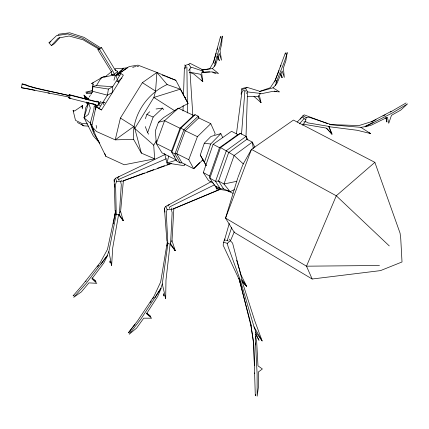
<?xml version="1.0" encoding="UTF-8"?>
<svg xmlns="http://www.w3.org/2000/svg" width="429" height="429" viewBox="0 0 429 429"><rect width="100%" height="100%" fill="white"/><g stroke="black" fill="none" stroke-linecap="round" stroke-linejoin="round"><path stroke-width="0.64" d="M185.505 98.675L185.516 97.345M165.074 296.605L165.68 298.482L165.98 280.169L170.211 243.146M156.467 140.594L153.727 145.179L154.638 158.832L141.366 153.115L133.564 139.312C131.574 116.318 146.445 93.86 167.154 84.551L180.282 89.178L188.068 103.475L178.126 108.837M255.48 336.02L256.708 342.267L257.99 365.851L262.371 368.978L258.301 372.05L258.521 386.256L257.159 396.198L257.11 373.943L255.63 344.943L255.845 331.944L254.016 326.812L240.197 279.896L228.164 246.809L227.231 243.35L223.659 242.219L224.603 238.953L224.453 240.583M185.065 68.726L185.13 65.465L184.765 64.935M182.995 110.988L183.167 105.657M183.489 95.662L184.347 69.01L185.13 66.929L186.915 67.01L187.435 112.999M246.015 136.486L247.447 93.088M170.597 243.592L172.142 212.591L171.31 209.518L171.932 207.942M236.438 133.827L241.838 92.691L242.809 90.642L244.889 90.894L241.516 134.234M169.959 244.085L175.225 250.643L172.013 240.626L173.884 208.14M111.1 263.524L111.642 265.444L112.671 248.144L118.618 214.521M57.974 35.081L58.902 34.175L69.755 32.802L83.928 37.323L100.434 47.726L101.598 47.732L115.213 70.104L117.68 71.305L116.806 74.952L115.986 75.777L111.417 74.673L111.572 72.093L97.898 49.7L98.922 48.885M92.761 88.61L92.9 86.62M92.991 85.291L93.082 83.961L92.192 90.465M220.447 37.843L220.544 36.513L213.551 62.108L209.792 68.731L202.021 70.072M141.366 153.115L134.786 128.48L153.866 97.458L155.566 91.125L156.923 72.447L137.993 65.149L129.204 66.527L117.626 74.469M118.195 214.194L123.246 220.613L120.608 211.508L123.402 180.432M259.137 91.077L246.997 87.339L241.65 88.588L241.854 89.388L241.093 94.203M95.592 109.749L95.951 106.875L91.774 126.324L96.182 136.669L105.893 156.354L124.195 164.768L154.638 158.832M91.956 92.734L92.728 86.615L96.203 85.569L112.725 86.706L117.192 79.612M115.052 215.449L115.219 214.13M115.385 212.811L115.637 210.837M161.079 288.422L157.716 296.38L146.541 313.685L151.635 318.205L143.731 318.173L136.578 328.131L129.183 334.261L141.05 318.827L160.736 288.765L162.28 283.96L167.868 243.822L166.27 212.612L167.149 209.529L165.835 206.392L169.171 204.445M216.859 186.325L216.516 188.91L228.244 190.744M82.25 108.886L82.717 105.427L74.651 110.955L73.107 110.505L75.499 120.34L81.81 123.423L87.511 123.879M255.48 394.6L255.309 395.854L253.727 344.487L251.147 326.549L239.446 279.858M166.951 246.048L167.138 244.728M167.326 243.404L167.508 242.085M303.727 121.975L305.55 121.546L306.145 117.487L302.863 115.851L300.246 118.887L300.52 119.139M285.226 54.102L285.424 52.831L275.166 80.362L270.324 87.709L259.272 91.522M92.584 91.286L107.406 95.168L112.516 92.471L112.725 86.706L108.408 89.076L107.406 95.168L99.056 108.435L101.48 109.953L123.354 75.123L120.967 73.606L116.506 74.523M167.278 242.128L160.677 281.933L154.091 296.107L137.688 320.699L128.4 332.829L130.411 331.172M214.623 66.184L215.658 64.618L219.208 53.416L221.52 60.21L220.05 50.767L221.713 43.887L222.243 36.079C220.871 46.375 216.296 55.867 214.618 66.05L212.409 68.608L201.979 69.884M84.068 117.798L88.503 114.296L90.305 108.065L88.594 102.772L84.068 117.798L90.305 123.161L93.715 133.349L99.807 143.2L93.227 135.816L84.068 117.798L85.827 107.475L88.524 103.212M113.261 223.943L113.492 222.635M113.717 221.321L115.54 210.827M26.716 88.519L21.45 87.73L22.131 83.934L25.917 84.62L27.258 85.548L35.275 87.875L70.018 95.785M107.518 255.63L103.786 263.015L91.892 278.791L96.841 283.312L88.905 282.883L81.36 291.913L73.702 297.318L86.197 283.36L107.035 256.022L108.859 251.507L116.254 214.178L119.337 214.811L121.294 184.684L120.651 181.681L121.402 180.18M223.659 242.219L223.123 245.206L238.889 278.952M115.471 211.996L107.47 249.415L100.279 262.494L82.679 284.776L73.069 295.865L74.11 295.131M188.068 103.475L175.852 80.303L156.923 72.447L142.385 82.674L120.41 118.05L115.219 139.859L96.477 131.521L91.774 126.324L91.774 124.796L90.305 123.161L93.817 109.98L94.224 105.909L101.48 109.953M82.105 107.942L82.717 105.427L81.29 106.837M168.726 155.968L166.999 163.041L184.218 165.674L185.017 163.937M217.095 49.802L217.508 48.123M100.863 78.957L101.212 77.67L113.32 75.182M213.331 63.009L216.136 53.169M229.268 223.402L224.839 238.846L225.096 240.782M275.182 85.661L277.102 83.108L282.148 70.989L284.32 77.386L283.365 68.082L285.918 60.639L287.183 52.547C284.486 63.857 278.668 74.051 275.557 85.189L272.994 87.816L259.309 91.672M68.796 95.785L69.139 94.611L95.211 101.287L97.313 101.206L98.842 102.043L98.954 104.365L97.673 105.968L95.474 104.789L69.342 98.161L68.281 97.549L68.855 97.067L69.342 98.161L70.206 95.217L69.139 94.611L69.723 95.394M113.975 80.164L115.235 75.869M103.271 104.649L104.006 102.182L105.03 102.821M237.72 178.056L225.552 218.114L234.213 232.341L312.162 279.016L380.502 270.613L402.011 261.974L400.756 238.744L400.064 233.145L374.866 162.355L293.452 120.077L251.48 149.367L243.163 164.103M226.206 240.513L227.316 240.245L231.74 227.338M280.448 66.827L280.974 65.224M206.156 165.503L200.257 155.035L204.301 143.216L210.961 136.449L220.844 133.601L222.812 137.752M206.258 165.589L204.408 162.264L210.687 144.026L220.844 133.601M213.588 183.371L208.542 180.566L203.319 172.576L213.111 144.3L231.58 131.306L237.875 134.588L240.374 133.414L246.096 136.384L247.876 139.924M234.314 189.613L230.142 191.709L223.536 188.905L220.345 188.84L214.741 185.719L209.856 178.169L209.588 176.046L219.492 147.705L237.875 134.588M145.383 118.688L146.89 114.404L149.753 111.728M148.643 134.191L147.635 132.636L153.148 117.047L162.602 108.124L163.535 109.77M119.031 176.539L115.599 178.212L116.591 181.397L115.567 184.282L116.259 214.216M199.008 117.911L198.209 116.195L195.077 114.699L193.602 115.46L178.357 108.172L163.701 117.525L158.473 122.265L155.378 130.797L156.279 143.527L161.964 152.821L176.292 159.996M214.693 63.503L215.331 61.755M202.922 159.829L193.704 168.715L181.944 162.827L180.105 162.859L177.038 161.325L171.809 152.365L171.552 151.131L180.024 128.228L193.602 115.46M199.742 162.596L193.704 168.715L188.755 159.695L197.415 136.69L210.773 123.665L198.761 117.927L198.209 116.195L183.934 129.724L174.946 153.931L180.105 162.859M214.656 134.701L215.122 133.478L210.773 123.665M237.956 177.45L242.841 164.672M274.64 81.885L279.038 70.479M253.973 96.428L260.961 102.542L258.242 96.353L258.687 95.259M230.63 240.374L234.336 231.773M275.933 82.459L277.005 80.159M90.868 122.077L90.305 123.161L94.16 131.344M96.638 85.317L101.212 77.67M122.935 69.369L123.638 68.232L127.51 67.744L117.862 74.373M154.939 297.656L160.816 288.245M117.878 78.518L120.967 73.606M87.918 99.11L88.588 98.048M89.264 96.986L90.272 95.394M90.948 94.326L91.618 93.265M150.171 302.654L151.26 301.029M152.719 298.857L153.813 297.227M170.935 242.138L172.013 240.626M188.658 70.613L190.969 67.46L193.002 67.739L203.448 71.278L202.038 72.013M100.971 264.066L106.821 256.065M302.697 125.177L305.158 121.997M128.4 332.829L135.028 324.292M97.378 266.854L98.616 265.272M119.857 212.446L120.608 211.508M166.897 241.184L164.42 208.172L165.835 206.392M167.889 206.177L169.251 204.553L211.299 181.612M246.305 93.447L247.603 91.94L260.467 93.404L259.577 93.913M299.442 123.852L304.081 118.608L305.486 119.509M59.792 37.602L54.36 43.726L51.4 45.565L49.003 42.798L56.574 35.607L67.938 33.929L82.513 38.213L99.34 48.423L99.592 49.56L83.151 39.811L69.074 36.004L58.306 38.101L51.4 45.565M100.944 101.303L98.89 103.582L104.006 102.182M115.122 211.084L114.168 179.783L115.599 178.212M297.19 122.067L300.863 118.19L302.912 117.117L304.081 118.608M117.407 178.217L118.876 176.673L165.127 154.445M202.064 160.242L202.992 159.298M119.112 72.705L121.825 70.018M122.732 69.128L123.638 68.232L115.052 68.742L115.449 70.624M198.761 117.927L185.248 130.77L176.721 153.705L181.944 162.827M195.077 114.699L180.759 128.18L171.809 152.365L174.946 153.931L176.721 153.705L188.755 159.695M390.406 112.055L406.086 102.955M178.357 108.172L164.586 120.726L156.279 143.527L171.552 151.131M185.13 65.465L188.787 64.275L189.918 63.256L201.432 69.128L203.448 71.278M116.661 74.426L123.638 68.232M374.866 162.355L336.277 195.785L306.504 266.184L312.162 279.016M117.68 71.305L114.296 74.228L111.417 74.673M121.981 77.965L118.045 81.354L116.726 81.548M241.854 89.388L245.651 88.497L246.997 87.339M227.231 243.35L230.373 240.76L229.392 239.135M104.826 77.129L111.985 71.262M99.029 49.603L97.898 49.7L99.549 49.356L101.598 47.732M302.863 115.851L304.209 114.859L327.713 123.713M254.864 147.254L252.316 142.101L246.895 139.28L228.636 152.579L218.57 181.017L223.536 188.905M132.722 67.659L133.746 66.919L135.768 66.629M153.727 145.179L134.786 128.48L133.789 126.496L115.219 139.859L133.564 139.312M240.374 133.414L220.565 147.565L219.492 147.705L213.111 144.3M49.003 42.798L50.976 41.575M175.204 110.414L176.373 109.786M117.868 178.603L118.779 179.37L166.291 158.741M391.098 111.422L371.519 121.632L358.966 125.574L329.526 124.549M365.025 126.85L371.326 125.155L387.414 117.246L388.749 123.284L391.484 115.299L400.783 110.087L407.55 103.856L392.803 112.741L365.454 126.593L360.912 127.354L330.03 124.689L329.998 124.185L308.842 117.165L306.145 117.487M371.375 122.034L376.008 119.637M382.958 116.044L385.274 114.849M85.199 281.59L86.261 281.059M214.757 184.706L171.45 206.006L169.444 207.207L169.75 208.387M365.438 126.169L373.048 122.63M219.53 187.575L216.516 188.91L215.299 185.837M173.718 208.65L219.68 189.398M172.319 209.336L219.852 189.527M93.329 82.845L91.522 83.558L103.77 76.485L106.285 76.405M123.182 180.765L144.466 173.005M146.97 172.093L153.861 169.578M157.615 168.211L164.505 165.701M167.01 164.79L170.136 163.647M121.546 181.542L171.804 163.401M180.282 89.178L153.866 97.458L174.619 110.73M176.475 160.119L166.999 163.041L164.586 153.48M167.868 243.822L169.042 243.484M158.473 122.265L164.586 120.726L180.024 128.228L180.759 128.18L183.934 129.724L185.248 130.77L197.415 136.69M92.187 90.61L85.72 92.128L92.68 92.171M236.851 181.29L223.97 183.998L218.57 181.017L215.556 181.328L209.856 178.169L220.565 147.565L234.127 155.512L243.5 164.109M259.77 94.037L272.554 91.404L279.569 91.897L272.994 87.816M87.511 92.884L86.208 93.147L91.533 93.543M156.065 108.982L162.602 108.124M136.883 66.495L138.551 66.291M201.861 72.485L209.642 71.895M202.204 72.238L212.366 71.895L218.533 73.525L212.409 68.608M379.461 265.497L306.504 266.184L225.552 218.114L251.48 149.367L336.277 195.785L389.275 245.908M247.367 96.428L258.242 96.353M167.149 209.529L171.31 209.518M244.889 90.894L246.144 90.91M88.369 126.131L83.907 125.863L77.338 122.474M116.591 181.397L120.651 181.681M21.45 87.73L49.485 93.19M204.301 143.216L210.687 144.026M92.728 86.615L108.408 89.076M329.107 126.442L308.001 122.892L305.55 121.546M302.853 124.094L326.303 128.105L331.966 134.132L328.952 126.389M189.741 72.185L200.847 74.335L202.794 81.601L193.795 73.997L189.532 72.34M47.968 92.921L69.101 97.083M27.343 88.653L34.846 90.219M274.217 91.109L276.7 91.709M369.423 132.738L370.484 133.542L357.255 130.287L328.764 126.673L331.966 134.132L326.726 128.292M68.281 97.549L70.823 98.193M87.36 102.392L89.27 102.88M90.54 103.201L94.353 104.172L97.673 105.968L98.842 102.043L96.332 101.898L70.206 95.217L69.123 95.635C53.502 91.726 37.2 89.682 22.131 83.934M116.806 74.952L119.278 75.601M212.628 72.378L215.728 73.552M162.275 75.064L165.363 76.255M166.597 76.732L175.852 80.303M146.89 114.404L153.148 117.047M226.898 190.589L232.985 193.318M203.319 172.576L209.588 176.046M120.41 118.05L133.789 126.496M142.385 82.674L155.566 91.125M360.912 127.354L370.484 133.542M81.253 124.126L83.907 125.863L82.915 125.123M146.927 313.433L150.547 316.371L146.884 313.09M87.655 99.056L88.647 99.871M93.602 103.952L99.056 108.435M86.937 98.08L84.406 95.978L85.559 99.12M93.946 279.751L95.946 281.451L92.026 277.842M227.316 240.245L228.255 241.055M85.35 98.885L83.993 95.131L88.369 98.922M242.246 281.547L246.605 286.218L241.195 275.305L236.599 260.151M230.373 240.76L232.598 243.152L241.581 278.046M241.677 280.882L246.605 286.218L241.259 278.593L254.762 320.806L262.146 340.948L255.539 331.982M118.865 82.277L118.045 81.354L115.986 75.777L114.296 74.228L113.256 71.836L99.549 49.356M201.485 80.078L202.794 81.601L201.651 72.882M156.923 72.447L167.154 84.551M260.14 101.539L260.961 102.542L259.272 94.809M100.177 105.883L98.713 104.209L98.826 104.574M230.142 191.709L223.97 183.998L234.127 155.512L252.316 142.101L253.325 148.627M245.388 284.679L246.605 286.218M83.993 95.131L87.232 99.217M188.787 64.275L190.969 67.46M170.57 243.683L175.225 250.643L174.33 248.868M119.08 214.382L123.246 220.613L122.383 218.828M173.761 248.402L175.225 250.643M220.345 188.84L215.556 181.328L226.373 150.659L246.096 136.384L246.895 139.28M330.947 132.513L331.966 134.132M121.847 218.372L123.246 220.613M174.222 155.711L174.887 156.858M200.257 155.035L204.408 162.264M254.016 326.812L262.146 340.948M245.651 88.497L247.603 91.94M255.587 333.928L259.036 340.299L255.963 334.416M73.107 110.505L73.718 111.669M238.926 278.453L251.271 325.509M217.61 56.617L219.326 60.639L217.894 56.322M280.55 74.051L282.062 77.622L281.912 76.298M104.606 153.298L105.893 156.354M145.286 126.598L147.635 132.636M260.51 101.357L260.961 102.542M86.712 102.263L87.634 104.778M86.486 102.016L87.618 105.148M202.365 80.389L202.794 81.601M280.716 73.563L282.062 77.622M238.953 278.442L240.894 284.781M163.395 293.581L163.985 296.037L163.824 294.707M162.28 283.96L165.68 298.482M385.875 117.46L386.92 122.029L385.998 117.846M118.779 179.37L119.037 180.518M99.34 48.423L99.592 49.56M109.797 261.073L110.189 262.956L110.087 261.626M108.859 251.507L111.642 265.444M96.675 128.341L96.15 125.407M250.74 324.421L253.625 342.406L254.445 365.717M164.42 208.172L164.956 212.103M255.459 342.959L255.63 344.943M114.168 179.783L114.328 181.773M114.548 184.427L114.763 187.082M254.697 372.94L254.751 373.654M189.827 68.951L192.857 115.583"/></g></svg>
